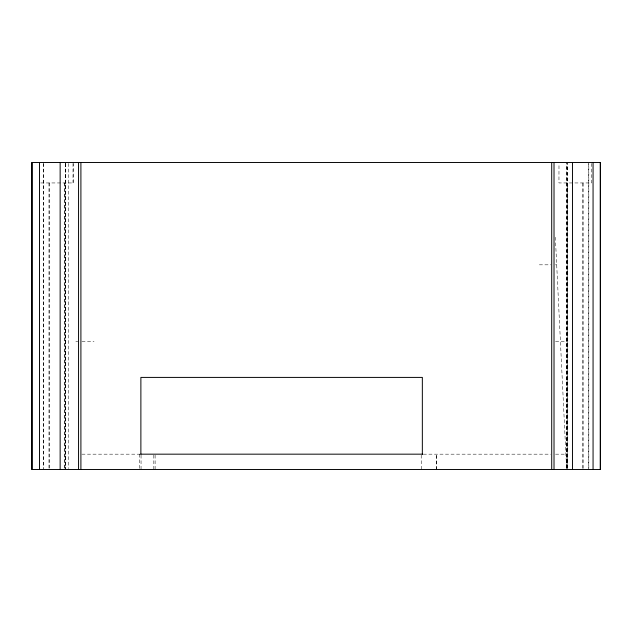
<?xml version="1.0" encoding="UTF-8"?>
<svg xmlns="http://www.w3.org/2000/svg" width="632" height="632" viewBox="0 0 632 632"><rect width="100%" height="100%" fill="white"/><g stroke="black" fill="none" stroke-linecap="round" stroke-linejoin="round"><path stroke-width="0.47" stroke-dasharray="3.16 2.37" d="M555.354 237.269L566.604 468.541L566.651 162.479M567.062 468.541L567.101 162.787L567.062 469.521M582.981 468.541L582.981 182.948M588.819 468.533L588.819 163.467M566.659 468.541L567.101 163.775M40.78 182.948L73.596 182.948L73.596 163.451M539.357 264.824L550.891 264.824M555.457 264.824L556.832 264.824M75.848 341.588L77.799 341.588M81.947 341.588L94.034 341.588M555.552 341.588L567.062 341.588M81.891 454.171L140.122 454.171M423.322 454.171L550.733 454.171M555.552 454.171L567.062 454.171M591.71 163.451L591.702 182.948L558.949 182.948L558.996 163.451M588.732 163.467L588.732 468.533M582.957 182.948L582.957 468.541M421.212 455.127L421.252 469.521M155.109 455.127L155.109 469.521M153.821 455.127L153.821 469.521M141.047 455.127L141.047 469.521M139.759 454.171L139.759 469.521M73.004 163.451L73.004 182.948M68.754 163.467L68.754 468.533M65.554 163.467L65.554 468.533M65.42 163.467L65.42 468.533M65.278 163.467L65.278 468.533M64.891 182.948L64.891 468.541M64.29 182.948L64.29 468.541M49.549 182.948L49.549 468.541M48.972 182.948L48.972 468.541M43.758 163.467L43.758 468.533M43.347 163.467L43.347 468.533M567.726 182.948L567.726 468.541L567.694 182.948M436.57 469.521L436.57 454.171L436.53 469.521"/><path stroke-width="0.95" d="M140.675 454.171L422.642 454.171M600.305 162.479L600.305 469.521M593.061 162.479L593.061 469.521M572.466 162.479L572.466 469.521M554.019 162.479L554.019 469.521M551.712 162.479L551.712 469.521M422.342 454.171L422.342 377.407L140.881 377.407L140.881 454.171M80.904 162.479L80.904 469.521M78.558 162.479L78.558 469.521M60.143 162.479L60.143 469.521M39.524 162.479L39.524 469.521M32.319 162.479L32.319 469.521M600.4 162.479L600.4 469.521L31.6 469.521L31.6 162.479L600.4 162.479"/></g></svg>
